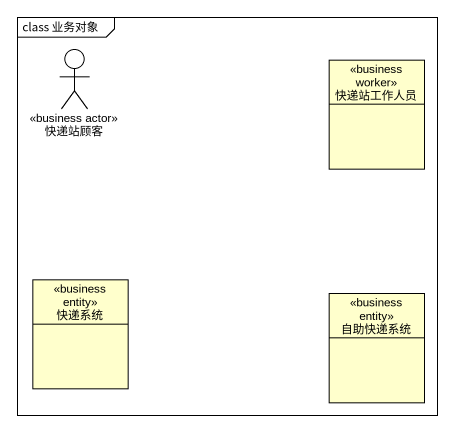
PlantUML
@startuml
mainframe class 业务对象
allowmixing
hide circle
hide empty members
actor 快递站顾客 <<business actor>>
class 快递站工作人员 <<business worker>>
class 快递系统 <<business entity>>
class 自助快递系统 <<business entity>>
@enduml
